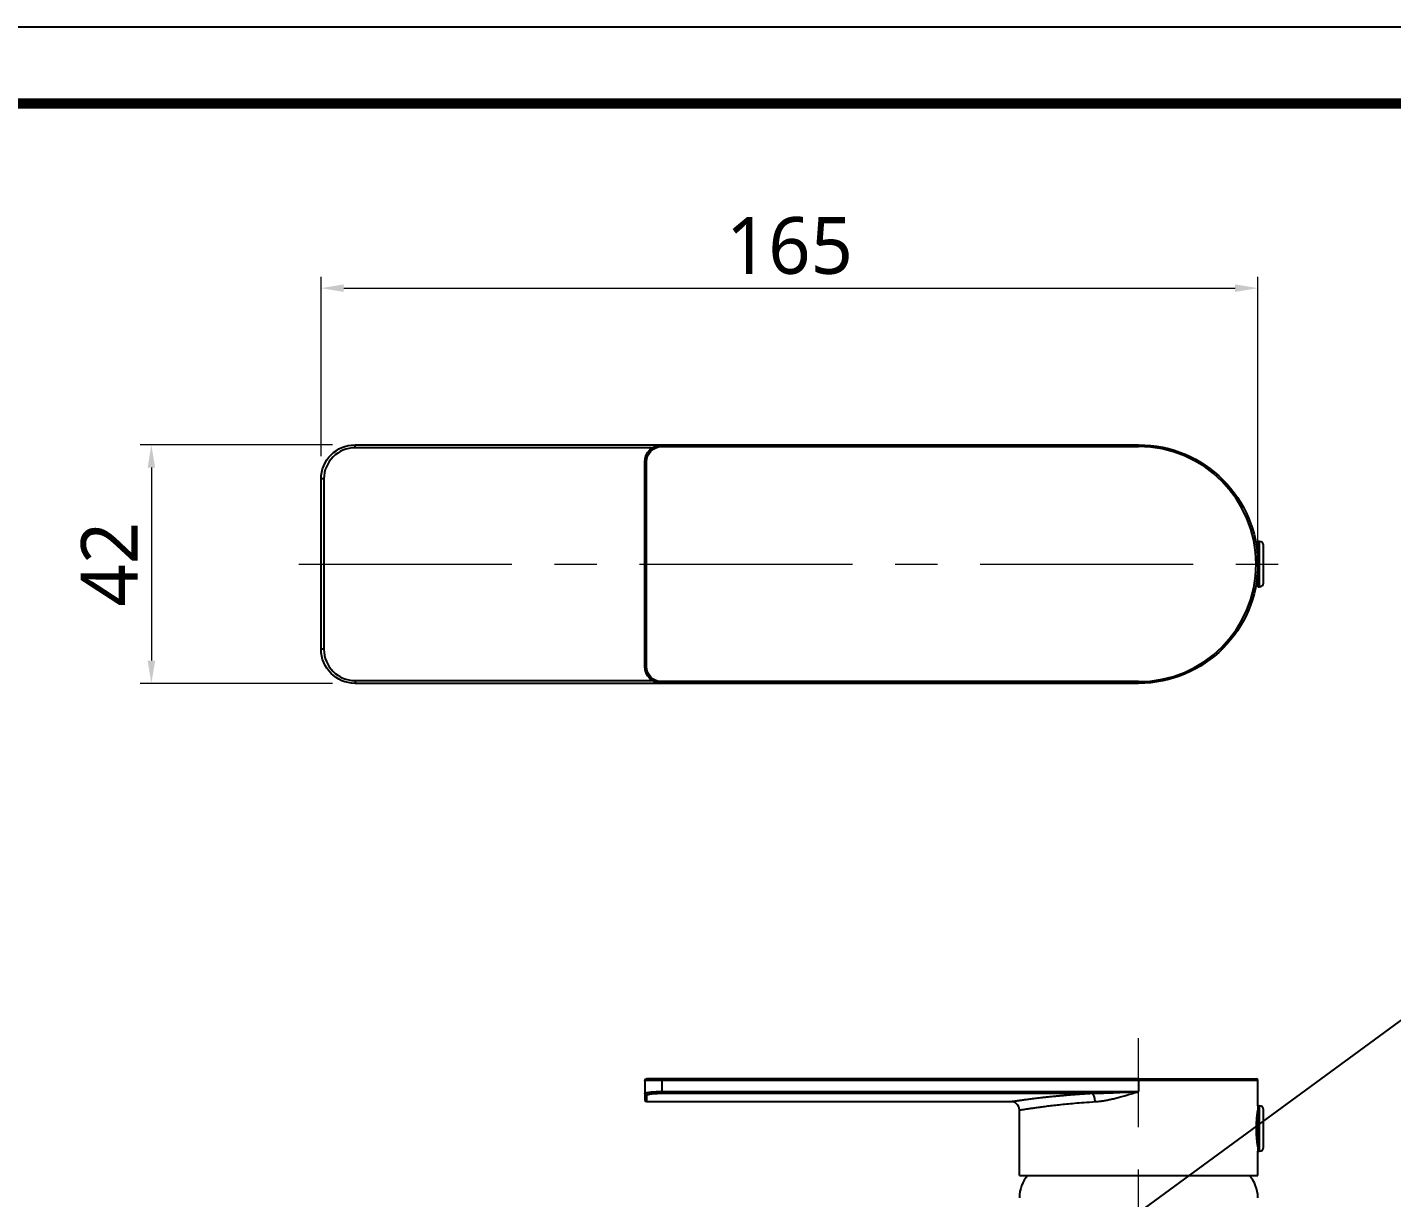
# Model space of a CAD drawing. Extents: x 0 to 1647, y 4681 to 5260.
# Drawn here: x 309.2 to 549.6, y 5053.8 to 5259.9 of the extents above; entities that cross this region are included whole.
import ezdxf

# ---------------------------------------------------------------- set-up
doc = ezdxf.new("R2010")
doc.units = 0
doc.header["$LTSCALE"] = 30
doc.header["$MEASUREMENT"] = 0
doc.header["$PDMODE"] = 3
doc.header["$PDSIZE"] = -10
doc.linetypes.add('CENTER', pattern=[2, 1.25, -0.25, 0.25, -0.25])
doc.layers.get('0').update_dxf_attribs({"linetype": 'CONTINUOUS'})
doc.layers.get('DEFPOINTS').update_dxf_attribs({"linetype": 'CONTINUOUS'})
doc.layers.add('\\M+5B3DF\\M+5B4E7\\M+5CFDF', color=3, linetype='CONTINUOUS', lineweight=9)
doc.layers.add('BODY', color=7, linetype='CONTINUOUS')
doc.styles.add('Daelim Dimension', font='NanumGothic.ttf')
doc.dimstyles.new('DEFAULT', dxfattribs={"dimscale": 2, "dimtxt": 2, "dimasz": 2, "dimexe": 0, "dimexo": 2, "dimgap": 1, "dimtad": 1, "dimdec": 1, "dimzin": 9, "dimdsep": 46, "dimtxsty": 'Daelim Dimension', "dimcen": 0.5, "dimclrd": 252, "dimclre": 252, "dimclrt": 3, "dimadec": 1, "dimazin": 0, "dimtfac": 1, "dimtdec": 1, "dimtix": 1, "dimtmove": 0, "dimatfit": 3, "dimfxl": 0, "dimtolj": 1, "dimtzin": 1, "dimlwd": 9, "dimlwe": 9, "dimarcsym": 0})

# ---------------------------------------------------------------- blocks, each defined once
blk = doc.blocks.new('*D7')
at = {"color": 5, "lineweight": 9, "ltscale": 0.5}
for p, q in [((362.99, 5186.39), (329.1, 5186.39)), ((331.1, 5182.39), (331.1, 5148.39)), ((362.99, 5144.39), (329.1, 5144.39))]:
    blk.add_line(p, q, dxfattribs=at)
at = {"color": 5, "ltscale": 0.5}
for points in [[(330.44, 5182.39), (331.77, 5182.39), (331.1, 5186.39)], [(330.44, 5148.39), (331.77, 5148.39), (331.1, 5144.39)]]:
    blk.add_solid(points, dxfattribs=at)
at = {"layer": 'DEFPOINTS', "color": 0, "ltscale": 0.5}
for p in [(366.99, 5186.39), (331.1, 5144.39), (366.99, 5144.39)]:
    blk.add_point(p, dxfattribs=at)
at = {"color": 7, "ltscale": 0.5, "insert": (323.71, 5165.39), "char_height": 10, "attachment_point": 5, "rotation": 90, "style": 'Daelim Dimension'}
blk.add_mtext('\\A1;42', dxfattribs=at)
blk = doc.blocks.new('*D8')
at = {"color": 5, "lineweight": 9, "ltscale": 0.5}
for p, q in [((360.99, 5184.39), (360.99, 5215.99)), ((525.99, 5169.39), (525.99, 5215.99)), ((364.99, 5213.99), (521.99, 5213.99))]:
    blk.add_line(p, q, dxfattribs=at)
at = {"color": 5, "ltscale": 0.5}
for points in [[(364.99, 5214.66), (364.99, 5213.33), (360.99, 5213.99)], [(521.99, 5214.66), (521.99, 5213.33), (525.99, 5213.99)]]:
    blk.add_solid(points, dxfattribs=at)
at = {"layer": 'DEFPOINTS', "color": 0, "ltscale": 0.5}
for p in [(525.99, 5213.99), (360.99, 5180.39), (525.99, 5165.39)]:
    blk.add_point(p, dxfattribs=at)
at = {"color": 7, "ltscale": 0.5, "insert": (443.49, 5221.44), "char_height": 10, "attachment_point": 5, "style": 'Daelim Dimension'}
blk.add_mtext('\\A1;165', dxfattribs=at)

msp = doc.modelspace()

# ---------------------------------------------------------------- linework, layer by layer
at = {"ltscale": 0.5}
msp.add_line((0, 4681.18), (789.88, 5259.94), dxfattribs=at)
msp.add_lwpolyline([(0, 4681.18), (789.88, 4681.18), (789.88, 5259.94), (0, 5259.94)], close=True, dxfattribs=at)
at = {"color": 5, "linetype": 'ByBlock', "lineweight": 200, "const_width": 1.82}
msp.add_lwpolyline([(12.7, 4705.96), (777.1, 4705.96), (777.1, 5246.5), (12.7, 5246.5)], close=True, dxfattribs=at)
at = {"layer": '\\M+5B3DF\\M+5B4E7\\M+5CFDF', "color": 0, "lineweight": -3}
for p, q in [((366.99, 5185.89), (366.99, 5186.39)), ((366.99, 5186.39), (420.99, 5186.39)), ((420.99, 5186.39), (504.99, 5186.39)), ((420.99, 5186.39), (420.99, 5186.09)), ((420.99, 5186.09), (504.99, 5186.09)), ((504.99, 5186.39), (504.99, 5186.09)), ((419.33, 5185.89), (366.99, 5185.89)), ((417.99, 5147.39), (417.99, 5183.39)), ((417.99, 5183.39), (418.29, 5183.39)), ((418.29, 5147.39), (418.29, 5183.39)), ((360.99, 5150.39), (360.99, 5180.39)), ((361.49, 5180.39), (360.99, 5180.39)), ((361.49, 5180.39), (361.49, 5150.39)), ((526.29, 5169.39), (525.99, 5169.39)), ((525.99, 5165.39), (525.99, 5169.39)), ((526.29, 5165.39), (526.29, 5169.39)), ((525.99, 5168.79), (525.71, 5168.79)), ((526.99, 5162.09), (526.99, 5168.69)), ((525.99, 5165.39), (525.99, 5161.39)), ((525.99, 5165.39), (526.29, 5165.39)), ((526.29, 5161.39), (526.29, 5165.39)), ((525.71, 5161.99), (525.99, 5161.99)), ((525.99, 5161.39), (526.29, 5161.39)), ((361.49, 5150.39), (360.99, 5150.39)), ((417.99, 5147.39), (418.29, 5147.39)), ((366.99, 5144.89), (419.33, 5144.89)), ((366.99, 5144.89), (366.99, 5144.39)), ((420.99, 5144.39), (366.99, 5144.39)), ((504.99, 5144.69), (420.99, 5144.69)), ((420.99, 5144.39), (420.99, 5144.69)), ((504.99, 5144.39), (420.99, 5144.39)), ((504.99, 5144.39), (504.99, 5144.69)), ((420.99, 5074.44), (417.99, 5074.44)), ((417.99, 5074.44), (417.99, 5072.14)), ((420.99, 5074.74), (418.29, 5074.74)), ((420.99, 5074.44), (420.99, 5074.74)), ((504.99, 5074.74), (420.99, 5074.74)), ((420.99, 5074.44), (420.99, 5072.5)), ((504.99, 5074.44), (420.99, 5074.44)), ((504.99, 5074.74), (525.69, 5074.74)), ((504.99, 5074.44), (504.99, 5074.74)), ((504.99, 5074.44), (504.99, 5072.5)), ((525.99, 5074.44), (504.99, 5074.44)), ((525.99, 5069.99), (525.99, 5074.44)), ((417.99, 5072.14), (417.99, 5071.04)), ((418.29, 5071.84), (418.29, 5070.74)), ((418.29, 5070.74), (482.49, 5070.74)), ((420.99, 5072.5), (504.99, 5072.5)), ((420.99, 5072.5), (420.99, 5072.2)), ((420.99, 5072.2), (496.79, 5072.2)), ((483.99, 5057.74), (483.99, 5069.24)), ((525.99, 5069.99), (526.29, 5069.99)), ((525.99, 5069.99), (525.99, 5061.99)), ((526.29, 5061.99), (526.29, 5069.99)), ((526.99, 5065.99), (526.99, 5069.29)), ((526.99, 5062.69), (526.99, 5065.99)), ((525.99, 5061.99), (526.29, 5061.99)), ((525.99, 5057.74), (525.99, 5061.99)), ((483.99, 5057.74), (525.99, 5057.74))]:
    msp.add_line(p, q, dxfattribs=at)
at = {"layer": '\\M+5B3DF\\M+5B4E7\\M+5CFDF', "color": 0, "lineweight": -3, "extrusion": (0, 0, -1)}
for centre, radius, start, end in [((-366.99, 5180.39), 6, 0, 90), ((-420.99, 5183.39), 3, 360, 90), ((-420.99, 5183.39), 2.7, 0, 90), ((-504.99, 5165.39), 21, 90, 180), ((-504.99, 5165.39), 21, 180, 270), ((-366.99, 5150.39), 6, 270, 0), ((-420.99, 5147.39), 3, 270, 0), ((-420.99, 5147.39), 2.7, 270, 0), ((-418.29, 5074.44), 0.3, 0, 90)]:
    msp.add_arc(centre, radius, start, end, dxfattribs=at)
at = {"layer": '\\M+5B3DF\\M+5B4E7\\M+5CFDF', "color": 0, "lineweight": -3}
for centre, radius, start, end in [((504.99, 5165.39), 20.7, 270, 90), ((366.99, 5180.39), 5.5, 90, 180), ((526.29, 5168.69), 0.7, 0, 90), ((526.29, 5162.09), 0.7, 270, 0), ((366.99, 5150.39), 5.5, 180, 270), ((525.69, 5074.44), 0.3, 0, 90), ((418.29, 5071.04), 0.3, 180, 270), ((482.49, 5069.24), 1.5, 0, 90), ((526.29, 5069.29), 0.7, 0, 90), ((526.29, 5062.69), 0.7, 270, 0), ((489.99, 5053.77), 6, 138.5892, 179.7013), ((519.99, 5053.77), 6, 0.2987, 41.4108)]:
    msp.add_arc(centre, radius, start, end, dxfattribs=at)
for centre, major_axis, ratio, start_param, end_param in [((418.29, 5072.14), (-0.3, 0), 0.992521, 0, 1.570796), ((496.79, 5070.72), (-0.08, 1.5), 0.363944, 4.692197, 6.131886)]:
    msp.add_ellipse(centre, major_axis=major_axis, ratio=ratio, start_param=start_param, end_param=end_param, dxfattribs=at)
for points, knots in [([(417.99, 5072.14), (417.99, 5072.15), (417.99, 5072.16), (418.01, 5072.18), (418.03, 5072.19), (418.06, 5072.21), (418.09, 5072.22), (418.1, 5072.23), (418.1, 5072.23)], [0, 0, 0, 0, 0.199969, 0.399945, 0.599929, 0.799921, 0.999921, 1, 1, 1, 1]), ([(418.1, 5072.23), (418.13, 5072.24), (418.21, 5072.27), (418.42, 5072.32), (418.73, 5072.37), (419.12, 5072.42), (419.46, 5072.45), (419.76, 5072.46), (420.06, 5072.48), (420.37, 5072.49), (420.68, 5072.5), (420.89, 5072.5), (420.99, 5072.5)], [0, 0, 0, 0, 0.094331, 0.190542, 0.356551, 0.504787, 0.590886, 0.675544, 0.758771, 0.840581, 0.920986, 1, 1, 1, 1]), ([(482.49, 5070.74), (482.49, 5070.74), (482.49, 5070.74), (482.49, 5070.74), (482.49, 5070.74), (482.49, 5070.74), (482.49, 5070.74), (482.49, 5070.74), (482.5, 5070.74), (482.5, 5070.74), (482.5, 5070.74), (482.5, 5070.74), (482.51, 5070.74), (482.51, 5070.74), (482.51, 5070.74), (482.52, 5070.74), (482.52, 5070.74), (482.52, 5070.74), (482.53, 5070.74), (482.53, 5070.74), (482.54, 5070.74), (482.54, 5070.75), (482.55, 5070.75), (482.55, 5070.75), (482.56, 5070.75), (482.56, 5070.75), (482.57, 5070.75), (482.58, 5070.75), (482.58, 5070.75), (482.59, 5070.75), (482.6, 5070.75), (482.61, 5070.75), (482.62, 5070.76), (482.62, 5070.76), (482.63, 5070.76), (482.64, 5070.76), (482.65, 5070.76), (482.66, 5070.76), (482.67, 5070.76), (482.68, 5070.77), (482.69, 5070.77), (482.7, 5070.77), (482.71, 5070.77), (482.72, 5070.77), (482.73, 5070.77), (482.74, 5070.77), (482.75, 5070.78), (482.8, 5070.78), (482.89, 5070.8), (483.04, 5070.82), (483.22, 5070.84), (483.42, 5070.87), (483.66, 5070.91), (483.92, 5070.94), (484.22, 5070.99), (484.64, 5071.04), (485.24, 5071.12), (486.07, 5071.23), (486.98, 5071.34), (487.89, 5071.45), (488.74, 5071.54), (489.51, 5071.63), (490.27, 5071.7), (491, 5071.77), (491.68, 5071.83), (492.39, 5071.89), (493.01, 5071.95), (493.54, 5071.99), (493.95, 5072.02), (494.38, 5072.05), (494.71, 5072.07), (494.94, 5072.09), (495.07, 5072.1), (495.2, 5072.1), (495.33, 5072.11), (495.46, 5072.12), (495.59, 5072.13), (495.72, 5072.14), (495.86, 5072.15), (495.99, 5072.15), (496.12, 5072.16), (496.25, 5072.17), (496.39, 5072.18), (496.52, 5072.19), (496.66, 5072.19), (496.75, 5072.2), (496.79, 5072.2)], [0, 0, 0, 0, 0.002834, 0.005668, 0.008501, 0.011333, 0.014164, 0.016995, 0.019825, 0.022655, 0.025484, 0.028313, 0.031141, 0.033969, 0.036797, 0.039624, 0.042451, 0.045278, 0.048104, 0.05093, 0.053756, 0.056582, 0.059408, 0.062234, 0.065059, 0.067885, 0.070711, 0.073536, 0.076362, 0.079188, 0.082014, 0.084841, 0.087667, 0.090494, 0.093321, 0.096149, 0.098976, 0.101805, 0.104633, 0.107462, 0.110292, 0.113122, 0.115953, 0.118784, 0.121616, 0.124449, 0.127282, 0.130116, 0.157637, 0.185086, 0.212492, 0.239887, 0.26931, 0.298698, 0.328087, 0.357515, 0.417055, 0.476648, 0.536171, 0.595762, 0.63646, 0.677139, 0.717894, 0.750117, 0.782328, 0.814574, 0.846902, 0.864921, 0.88295, 0.900996, 0.91907, 0.92448, 0.929888, 0.935292, 0.940694, 0.946093, 0.951491, 0.956886, 0.962279, 0.967671, 0.973061, 0.97845, 0.983838, 0.989226, 0.994613, 1, 1, 1, 1]), ([(483.99, 5069.24), (483.99, 5069.24), (484.04, 5069.25), (484.25, 5069.28), (484.56, 5069.33), (484.96, 5069.39), (485.49, 5069.47), (486.14, 5069.57), (486.91, 5069.68), (487.77, 5069.8), (488.74, 5069.92), (489.81, 5070.05), (490.99, 5070.18), (492.29, 5070.32), (493.75, 5070.46), (495.43, 5070.59), (496.67, 5070.68), (497.34, 5070.72)], [0, 0, 0, 0, 0.073393, 0.138061, 0.196756, 0.255346, 0.317969, 0.382313, 0.445879, 0.509036, 0.572593, 0.636833, 0.702115, 0.768732, 0.838308, 0.914287, 1, 1, 1, 1]), ([(496.79, 5072.2), (496.83, 5072.2), (496.92, 5072.2), (497.05, 5072.2), (497.18, 5072.2), (497.31, 5072.21), (497.45, 5072.21), (497.59, 5072.21), (497.73, 5072.21), (497.88, 5072.22), (498.03, 5072.22), (498.18, 5072.22), (498.33, 5072.23), (498.49, 5072.23), (498.65, 5072.24), (498.81, 5072.24), (498.97, 5072.25), (499.14, 5072.25), (499.31, 5072.26), (499.48, 5072.26), (499.65, 5072.27), (499.83, 5072.27), (500.12, 5072.28), (500.54, 5072.3), (501.09, 5072.32), (501.67, 5072.35), (502.15, 5072.37), (502.5, 5072.38), (502.74, 5072.39), (502.99, 5072.4), (503.27, 5072.42), (503.57, 5072.43), (503.89, 5072.45), (504.24, 5072.46), (504.61, 5072.48), (504.86, 5072.49), (504.99, 5072.5)], [0, 0, 0, 0, 0.015471, 0.031265, 0.047382, 0.063822, 0.080584, 0.09767, 0.115078, 0.132809, 0.150864, 0.169241, 0.187941, 0.206964, 0.226309, 0.245978, 0.26597, 0.286285, 0.306922, 0.327883, 0.349167, 0.370773, 0.392703, 0.455366, 0.522548, 0.59425, 0.670471, 0.69603, 0.724353, 0.75544, 0.789291, 0.825905, 0.865284, 0.907425, 0.952331, 1, 1, 1, 1]), ([(497.34, 5070.72), (497.51, 5070.73), (497.85, 5070.75), (498.4, 5070.82), (498.98, 5070.91), (499.64, 5071.04), (500.37, 5071.2), (501.17, 5071.39), (502.03, 5071.62), (502.95, 5071.89), (503.95, 5072.18), (504.63, 5072.39), (504.99, 5072.5)], [0, 0, 0, 0, 0.068288, 0.137474, 0.214025, 0.299403, 0.394963, 0.500209, 0.61324, 0.732512, 0.860151, 1, 1, 1, 1]), ([(525.99, 5062.74), (525.99, 5062.74), (525.99, 5062.74), (525.99, 5062.76), (525.98, 5062.79), (525.97, 5062.85), (525.97, 5062.88), (525.97, 5062.89), (525.96, 5062.91), (525.96, 5062.92), (525.96, 5062.95), (525.96, 5062.96), (525.95, 5063.03), (525.93, 5063.12), (525.92, 5063.23), (525.91, 5063.31), (525.9, 5063.36), (525.9, 5063.41), (525.89, 5063.44), (525.89, 5063.46), (525.88, 5063.54), (525.86, 5063.69), (525.84, 5063.92), (525.82, 5064.09), (525.81, 5064.22), (525.81, 5064.27), (525.8, 5064.36), (525.8, 5064.41), (525.79, 5064.55), (525.77, 5064.74), (525.76, 5064.94), (525.76, 5065.09), (525.75, 5065.14), (525.75, 5065.22), (525.75, 5065.25), (525.75, 5065.3), (525.74, 5065.43), (525.74, 5065.67), (525.74, 5065.88), (525.74, 5066.09), (525.74, 5066.2), (525.74, 5066.33), (525.74, 5066.36), (525.74, 5066.41), (525.74, 5066.49), (525.75, 5066.57), (525.75, 5066.73), (525.76, 5066.93), (525.77, 5067.13), (525.78, 5067.28), (525.78, 5067.33), (525.79, 5067.42), (525.79, 5067.47), (525.8, 5067.61), (525.82, 5067.8), (525.83, 5067.97), (525.84, 5068.09), (525.85, 5068.15), (525.86, 5068.21), (525.86, 5068.25), (525.86, 5068.27), (525.87, 5068.36), (525.89, 5068.5), (525.91, 5068.69), (525.93, 5068.8), (525.94, 5068.86), (525.94, 5068.88), (525.94, 5068.9), (525.94, 5068.91), (525.95, 5068.95), (525.95, 5068.97), (525.96, 5069.03), (525.97, 5069.1), (525.98, 5069.15), (525.98, 5069.18), (525.98, 5069.19), (525.99, 5069.21), (525.99, 5069.22), (525.99, 5069.23), (525.99, 5069.24), (525.99, 5069.24)], [0, 0, 0, 0, 0.03125, 0.03125, 0.0625, 0.09375, 0.09375, 0.101562, 0.101562, 0.109375, 0.109375, 0.125, 0.125, 0.15625, 0.1875, 0.1875, 0.203125, 0.210937, 0.210937, 0.21875, 0.21875, 0.25, 0.28125, 0.3125, 0.3125, 0.328125, 0.328125, 0.34375, 0.34375, 0.375, 0.40625, 0.40625, 0.421875, 0.421875, 0.429687, 0.429687, 0.4375, 0.46875, 0.5, 0.5, 0.53125, 0.53125, 0.539062, 0.539062, 0.546875, 0.5625, 0.5625, 0.59375, 0.625, 0.625, 0.640625, 0.640625, 0.65625, 0.65625, 0.6875, 0.71875, 0.71875, 0.734375, 0.742187, 0.742187, 0.75, 0.75, 0.78125, 0.8125, 0.84375, 0.84375, 0.851562, 0.851562, 0.859375, 0.859375, 0.875, 0.875, 0.90625, 0.9375, 0.9375, 0.953125, 0.953125, 0.96875, 0.96875, 1, 1, 1, 1])]:
    msp.add_open_spline(points, degree=3, knots=knots, dxfattribs=at)
msp.add_open_spline([(418.29, 5071.84), (418.29, 5071.87), (418.35, 5071.93), (418.56, 5072), (418.86, 5072.06), (419.2, 5072.11), (419.54, 5072.14), (419.87, 5072.17), (420.2, 5072.18), (420.56, 5072.2), (420.84, 5072.2), (420.99, 5072.2)], degree=3, dxfattribs=at)
at = {"layer": 'BODY', "color": 1, "linetype": 'CENTER', "lineweight": 5}
for p, q in [((357.08, 5165.39), (531.19, 5165.39)), ((504.99, 4886.24), (504.99, 5081.91))]:
    msp.add_line(p, q, dxfattribs=at)

# ---------------------------------------------------------------- dimensions: what is measured, and where the dimension line sits
at = {"color": 5, "ltscale": 0.5}
dim = msp.add_linear_dim(base=(525.99, 5213.99), p1=(360.99, 5180.39), p2=(525.99, 5165.39), dimstyle='DEFAULT', override={"dimtxt": 5, "dimexe": 1, "dimdec": 0, "dimclrd": 5, "dimclre": 5, "dimclrt": 7}, dxfattribs=at)
dim.commit()
dim.dimension.update_dxf_attribs({"geometry": '*D8', "text_midpoint": (443.49, 5221.44)})
dim = msp.add_linear_dim(base=(331.1, 5144.39), p1=(366.99, 5186.39), p2=(366.99, 5144.39), angle=90, dimstyle='DEFAULT', override={"dimtxt": 5, "dimexe": 1, "dimdec": 0, "dimclrd": 5, "dimclre": 5, "dimclrt": 7}, dxfattribs=at)
dim.commit()
dim.dimension.update_dxf_attribs({"geometry": '*D7', "text_midpoint": (323.71, 5165.39)})

doc.saveas('drawing.dxf')
